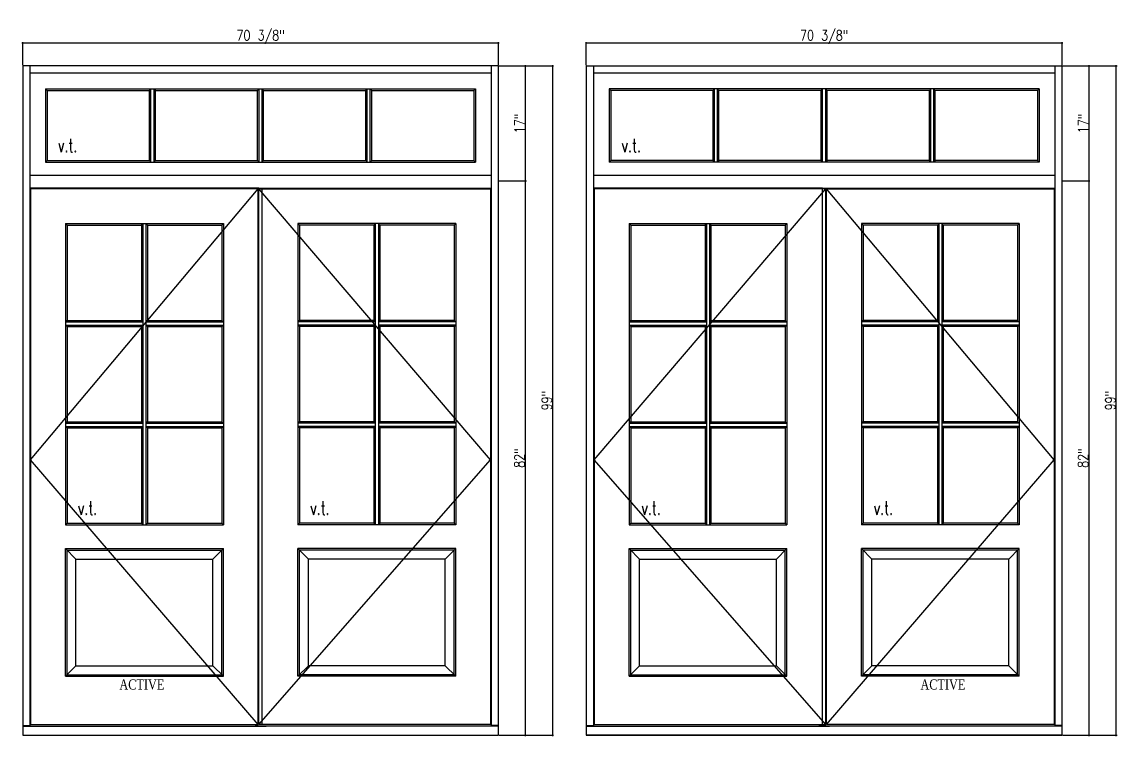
# Model space of a CAD drawing. Header units: inches. Extents: x 1985 to 11287, y 379 to 4336.
# Drawn here: x 8484 to 8646, y 3956.3 to 4061.9 of the extents above; entities that cross this region are included whole.
import ezdxf

# ---------------------------------------------------------------- set-up
doc = ezdxf.new("R2010")
doc.units = ezdxf.units.IN
doc.header["$MEASUREMENT"] = 0
doc.layers.get('0').update_dxf_attribs({"linetype": 'CONTINUOUS'})
doc.layers.get('Defpoints').update_dxf_attribs({"linetype": 'CONTINUOUS'})
for name, color, linetype in [('COTE1-1 99', 7, 'CONTINUOUS'), ('elevation 99', 7, 'CONTINUOUS'), ('opening side 99', 1, 'CONTINUOUS')]:
    doc.layers.add(name, color=color, linetype=linetype)
doc.styles.get("Standard").update_dxf_attribs({"font": 'txt.shx', "width": 0.8})
doc.styles.add('Times', font='times.ttf', dxfattribs={"width": 0.8})
doc.dimstyles.new('Elevation', dxfattribs={"dimscale": 2, "dimtxt": 0.75, "dimasz": 0.0625, "dimexe": 0.0625, "dimexo": 0.0625, "dimgap": 0.0625, "dimtad": 1, "dimdec": 5, "dimzin": 0, "dimdsep": 46, "dimlunit": 5, "dimtxsty": 'Standard', "dimblk1": 'OBLIQUE', "dimblk2": 'OBLIQUE', "dimsah": 1, "dimcen": 2, "dimdle": 0.0625, "dimclrd": 1, "dimclre": 1, "dimadec": 1, "dimazin": 0, "dimtfac": 0.375, "dimtdec": 5, "dimtmove": 0, "dimatfit": 3, "dimldrblk": 'OBLIQUE', "dimfxl": 1, "dimfrac": 2, "dimtolj": 1, "dimtzin": 0, "dimarcsym": 0})

# ---------------------------------------------------------------- blocks, each defined once
blk = doc.blocks.new('_OBLIQUE')
at = {"color": 0, "linetype": 'ByBlock'}
blk.add_line((-0.5, -0.5), (0.5, 0.5), dxfattribs=at)
blk = doc.blocks.new('*D383')
at = {"layer": 'COTE1-1 99', "color": 1, "lineweight": -2, "transparency": 16777216}
for p, q in [((8483.97, 4058.8), (8554.6, 4058.8)), ((8484.1, 4055.52), (8484.1, 4058.92)), ((8554.47, 4055.52), (8554.47, 4058.92))]:
    blk.add_line(p, q, dxfattribs=at)
at = {"layer": 'Defpoints', "color": 0, "transparency": 16777216}
for p in [(8554.47, 4058.8), (8484.1, 4055.39), (8554.47, 4055.39)]:
    blk.add_point(p, dxfattribs=at)
at = {"layer": 'COTE1-1 99', "color": 1, "lineweight": -2, "transparency": 16777216, "xscale": 0.125, "yscale": 0.125, "zscale": 0.125, "rotation": 180}
blk.add_blockref('_OBLIQUE', (8484.1, 4058.8), dxfattribs=at)
at = {"layer": 'COTE1-1 99', "color": 1, "lineweight": -2, "transparency": 16777216, "xscale": 0.125, "yscale": 0.125, "zscale": 0.125}
blk.add_blockref('_OBLIQUE', (8554.47, 4058.8), dxfattribs=at)
at = {"layer": 'COTE1-1 99', "color": 0, "transparency": 16777216, "insert": (8519.29, 4059.67), "char_height": 1.5, "attachment_point": 5}
blk.add_mtext('\\A1;70 3/8"', dxfattribs=at)
blk = doc.blocks.new('*D384')
at = {"layer": 'COTE1-1 99', "color": 1, "lineweight": -2, "transparency": 16777216}
for p, q in [((8558.48, 4038.27), (8558.48, 4055.52)), ((8554.6, 4055.39), (8558.6, 4055.39)), ((8554.6, 4038.39), (8558.6, 4038.39))]:
    blk.add_line(p, q, dxfattribs=at)
at = {"layer": 'Defpoints', "color": 0, "transparency": 16777216}
for p in [(8554.47, 4055.39), (8558.48, 4055.39), (8554.47, 4038.39)]:
    blk.add_point(p, dxfattribs=at)
at = {"layer": 'COTE1-1 99', "color": 1, "lineweight": -2, "transparency": 16777216, "xscale": 0.125, "yscale": 0.125, "zscale": 0.125}
for p, rotation in [((8558.48, 4055.39), 90), ((8558.48, 4038.39), 270)]:
    blk.add_blockref('_OBLIQUE', p, dxfattribs=dict(at, rotation=rotation))
at = {"layer": 'COTE1-1 99', "color": 0, "transparency": 16777216, "insert": (8557.6, 4046.89), "char_height": 1.5, "attachment_point": 5, "rotation": 90}
blk.add_mtext('\\A1;17"', dxfattribs=at)
blk = doc.blocks.new('*D385')
at = {"layer": 'COTE1-1 99', "color": 1, "lineweight": -2, "transparency": 16777216}
for p, q in [((8554.6, 4038.39), (8558.6, 4038.39)), ((8558.48, 3956.27), (8558.48, 4038.52)), ((8554.6, 3956.39), (8558.6, 3956.39))]:
    blk.add_line(p, q, dxfattribs=at)
at = {"layer": 'Defpoints', "color": 0, "transparency": 16777216}
for p in [(8554.47, 4038.39), (8558.48, 4038.39), (8554.47, 3956.39)]:
    blk.add_point(p, dxfattribs=at)
at = {"layer": 'COTE1-1 99', "color": 1, "lineweight": -2, "transparency": 16777216, "xscale": 0.125, "yscale": 0.125, "zscale": 0.125}
for p, rotation in [((8558.48, 4038.39), 90), ((8558.48, 3956.39), 270)]:
    blk.add_blockref('_OBLIQUE', p, dxfattribs=dict(at, rotation=rotation))
at = {"layer": 'COTE1-1 99', "color": 0, "transparency": 16777216, "insert": (8557.6, 3997.39), "char_height": 1.5, "attachment_point": 5, "rotation": 90}
blk.add_mtext('\\A1;82"', dxfattribs=at)
blk = doc.blocks.new('*D386')
at = {"layer": 'COTE1-1 99', "color": 1, "lineweight": -2, "transparency": 16777216}
for p, q in [((8562.5, 3956.27), (8562.5, 4055.52)), ((8554.6, 4055.39), (8562.62, 4055.39)), ((8554.6, 3956.39), (8562.62, 3956.39))]:
    blk.add_line(p, q, dxfattribs=at)
at = {"layer": 'Defpoints', "color": 0, "transparency": 16777216}
for p in [(8554.47, 4055.39), (8562.5, 4055.39), (8554.47, 3956.39)]:
    blk.add_point(p, dxfattribs=at)
at = {"layer": 'COTE1-1 99', "color": 1, "lineweight": -2, "transparency": 16777216, "xscale": 0.125, "yscale": 0.125, "zscale": 0.125}
for p, rotation in [((8562.5, 4055.39), 90), ((8562.5, 3956.39), 270)]:
    blk.add_blockref('_OBLIQUE', p, dxfattribs=dict(at, rotation=rotation))
at = {"layer": 'COTE1-1 99', "color": 0, "transparency": 16777216, "insert": (8561.62, 4005.89), "char_height": 1.5, "attachment_point": 5, "rotation": 90}
blk.add_mtext('\\A1;99"', dxfattribs=at)
blk = doc.blocks.new('*D407')
at = {"layer": 'COTE1-1 99', "color": 1, "lineweight": -2, "transparency": 16777216}
for p, q in [((8567.35, 4058.8), (8637.97, 4058.8)), ((8567.47, 4055.52), (8567.47, 4058.92)), ((8637.85, 4055.52), (8637.85, 4058.92))]:
    blk.add_line(p, q, dxfattribs=at)
at = {"layer": 'Defpoints', "color": 0, "transparency": 16777216}
for p in [(8637.85, 4058.8), (8567.47, 4055.39), (8637.85, 4055.39)]:
    blk.add_point(p, dxfattribs=at)
at = {"layer": 'COTE1-1 99', "color": 1, "lineweight": -2, "transparency": 16777216, "xscale": 0.125, "yscale": 0.125, "zscale": 0.125, "rotation": 180}
blk.add_blockref('_OBLIQUE', (8567.47, 4058.8), dxfattribs=at)
at = {"layer": 'COTE1-1 99', "color": 1, "lineweight": -2, "transparency": 16777216, "xscale": 0.125, "yscale": 0.125, "zscale": 0.125}
blk.add_blockref('_OBLIQUE', (8637.85, 4058.8), dxfattribs=at)
at = {"layer": 'COTE1-1 99', "color": 0, "transparency": 16777216, "insert": (8602.66, 4059.67), "char_height": 1.5, "attachment_point": 5}
blk.add_mtext('\\A1;70 3/8"', dxfattribs=at)
blk = doc.blocks.new('*D408')
at = {"layer": 'COTE1-1 99', "color": 1, "lineweight": -2, "transparency": 16777216}
for p, q in [((8641.85, 4038.27), (8641.85, 4055.52)), ((8637.97, 4055.39), (8641.97, 4055.39)), ((8637.97, 4038.39), (8641.97, 4038.39))]:
    blk.add_line(p, q, dxfattribs=at)
at = {"layer": 'Defpoints', "color": 0, "transparency": 16777216}
for p in [(8637.85, 4055.39), (8641.85, 4055.39), (8637.85, 4038.39)]:
    blk.add_point(p, dxfattribs=at)
at = {"layer": 'COTE1-1 99', "color": 1, "lineweight": -2, "transparency": 16777216, "xscale": 0.125, "yscale": 0.125, "zscale": 0.125}
for p, rotation in [((8641.85, 4055.39), 90), ((8641.85, 4038.39), 270)]:
    blk.add_blockref('_OBLIQUE', p, dxfattribs=dict(at, rotation=rotation))
at = {"layer": 'COTE1-1 99', "color": 0, "transparency": 16777216, "insert": (8640.97, 4046.89), "char_height": 1.5, "attachment_point": 5, "rotation": 90}
blk.add_mtext('\\A1;17"', dxfattribs=at)
blk = doc.blocks.new('*D409')
at = {"layer": 'COTE1-1 99', "color": 1, "lineweight": -2, "transparency": 16777216}
for p, q in [((8637.97, 4038.39), (8641.97, 4038.39)), ((8641.85, 3956.27), (8641.85, 4038.52)), ((8637.97, 3956.39), (8641.97, 3956.39))]:
    blk.add_line(p, q, dxfattribs=at)
at = {"layer": 'Defpoints', "color": 0, "transparency": 16777216}
for p in [(8637.85, 4038.39), (8641.85, 4038.39), (8637.85, 3956.39)]:
    blk.add_point(p, dxfattribs=at)
at = {"layer": 'COTE1-1 99', "color": 1, "lineweight": -2, "transparency": 16777216, "xscale": 0.125, "yscale": 0.125, "zscale": 0.125}
for p, rotation in [((8641.85, 4038.39), 90), ((8641.85, 3956.39), 270)]:
    blk.add_blockref('_OBLIQUE', p, dxfattribs=dict(at, rotation=rotation))
at = {"layer": 'COTE1-1 99', "color": 0, "transparency": 16777216, "insert": (8640.97, 3997.39), "char_height": 1.5, "attachment_point": 5, "rotation": 90}
blk.add_mtext('\\A1;82"', dxfattribs=at)
blk = doc.blocks.new('*D410')
at = {"layer": 'COTE1-1 99', "color": 1, "lineweight": -2, "transparency": 16777216}
for p, q in [((8645.87, 3956.27), (8645.87, 4055.52)), ((8637.97, 4055.39), (8645.99, 4055.39)), ((8637.97, 3956.39), (8645.99, 3956.39))]:
    blk.add_line(p, q, dxfattribs=at)
at = {"layer": 'Defpoints', "color": 0, "transparency": 16777216}
for p in [(8637.85, 4055.39), (8645.87, 4055.39), (8637.85, 3956.39)]:
    blk.add_point(p, dxfattribs=at)
at = {"layer": 'COTE1-1 99', "color": 1, "lineweight": -2, "transparency": 16777216, "xscale": 0.125, "yscale": 0.125, "zscale": 0.125}
for p, rotation in [((8645.87, 4055.39), 90), ((8645.87, 3956.39), 270)]:
    blk.add_blockref('_OBLIQUE', p, dxfattribs=dict(at, rotation=rotation))
at = {"layer": 'COTE1-1 99', "color": 0, "transparency": 16777216, "insert": (8644.99, 4005.89), "char_height": 1.5, "attachment_point": 5, "rotation": 90}
blk.add_mtext('\\A1;99"', dxfattribs=at)

msp = doc.modelspace()

# ---------------------------------------------------------------- linework, layer by layer
at = {"layer": 'elevation 99'}
for p, q in [((8484.098447, 4055.391934), (8484.098447, 3956.391934)), ((8554.473447, 4055.391934), (8484.098447, 4055.391934)), ((8485.160947, 4055.391934), (8485.160947, 3957.851463)), ((8553.410947, 4054.329434), (8485.160947, 4054.329434)), ((8553.410947, 4055.391934), (8553.410947, 3957.851463)), ((8554.473447, 3956.391934), (8554.473447, 4055.391934)), ((8567.470789, 4055.391934), (8567.470789, 3956.391934)), ((8567.470789, 4055.391934), (8637.845789, 4055.391934)), ((8568.533289, 4055.391934), (8568.533289, 3957.851463)), ((8636.783289, 4054.329434), (8568.533289, 4054.329434)), ((8636.783289, 4055.391934), (8636.783289, 3957.851463)), ((8637.845789, 3956.391934), (8637.845789, 4055.391934)), ((8487.723406, 4051.766912), (8487.482334, 4052.007983)), ((8487.482334, 4052.007983), (8498.33956, 4052.007983)), ((8487.482334, 4052.007983), (8487.482334, 4041.150858)), ((8487.723406, 4051.766912), (8498.098489, 4051.766912)), ((8487.723406, 4051.766912), (8487.723406, 4041.391929)), ((8498.098489, 4051.766912), (8502.848497, 4051.766912)), ((8498.33956, 4052.007983), (8539.732334, 4052.007983)), ((8502.848497, 4051.766912), (8503.052697, 4052.007983)), ((8502.848497, 4041.391929), (8502.848497, 4051.766912)), ((8503.052697, 4041.150858), (8503.052697, 4052.007983)), ((8503.519297, 4052.007983), (8503.723497, 4051.766912)), ((8503.519297, 4041.150858), (8503.519297, 4052.007983)), ((8503.723497, 4051.766912), (8518.848447, 4051.766912)), ((8503.723497, 4041.391929), (8503.723497, 4051.766912)), ((8518.848447, 4051.766912), (8519.052647, 4052.007983)), ((8518.848447, 4041.391929), (8518.848447, 4051.766912)), ((8519.052647, 4041.150858), (8519.052647, 4052.007983)), ((8519.519247, 4041.150858), (8519.519247, 4052.007983)), ((8519.723447, 4051.766912), (8519.519247, 4052.007983)), ((8519.723447, 4041.391929), (8519.723447, 4051.766912)), ((8519.723447, 4051.766912), (8534.848497, 4051.766912)), ((8534.848497, 4051.766912), (8535.052697, 4052.007983)), ((8534.848497, 4041.391929), (8534.848497, 4051.766912)), ((8535.052697, 4041.150858), (8535.052697, 4052.007983)), ((8535.723497, 4051.766912), (8535.519297, 4052.007983)), ((8535.519297, 4041.150858), (8535.519297, 4052.007983)), ((8535.723497, 4051.766912), (8539.973406, 4051.766912)), ((8535.723497, 4041.391929), (8535.723497, 4051.766912)), ((8539.732334, 4052.007983), (8551.08956, 4052.007983)), ((8539.973406, 4051.766912), (8550.848489, 4051.766912)), ((8550.848489, 4051.766912), (8551.08956, 4052.007983)), ((8550.848489, 4051.766912), (8550.848489, 4041.391929)), ((8551.08956, 4052.007983), (8551.08956, 4041.150858)), ((8582.211902, 4052.007983), (8570.854676, 4052.007983)), ((8570.854676, 4052.007983), (8570.854676, 4041.150858)), ((8571.095748, 4051.766912), (8570.854676, 4052.007983)), ((8581.970831, 4051.766912), (8571.095748, 4051.766912)), ((8571.095748, 4051.766912), (8571.095748, 4041.391929)), ((8586.220739, 4051.766912), (8581.970831, 4051.766912)), ((8623.604676, 4052.007983), (8582.211902, 4052.007983)), ((8586.220739, 4051.766912), (8586.424939, 4052.007983)), ((8586.220739, 4041.391929), (8586.220739, 4051.766912)), ((8586.424939, 4041.150858), (8586.424939, 4052.007983)), ((8586.891539, 4041.150858), (8586.891539, 4052.007983)), ((8587.095739, 4051.766912), (8586.891539, 4052.007983)), ((8602.220789, 4051.766912), (8587.095739, 4051.766912)), ((8587.095739, 4041.391929), (8587.095739, 4051.766912)), ((8602.220789, 4051.766912), (8602.424989, 4052.007983)), ((8602.220789, 4041.391929), (8602.220789, 4051.766912)), ((8602.424989, 4041.150858), (8602.424989, 4052.007983)), ((8603.095789, 4051.766912), (8602.891589, 4052.007983)), ((8602.891589, 4041.150858), (8602.891589, 4052.007983)), ((8603.095789, 4041.391929), (8603.095789, 4051.766912)), ((8618.220839, 4051.766912), (8603.095789, 4051.766912)), ((8618.425039, 4052.007983), (8618.220839, 4051.766912)), ((8618.220839, 4041.391929), (8618.220839, 4051.766912)), ((8618.425039, 4041.150858), (8618.425039, 4052.007983)), ((8618.891639, 4041.150858), (8618.891639, 4052.007983)), ((8619.095839, 4051.766912), (8618.891639, 4052.007983)), ((8623.845748, 4051.766912), (8619.095839, 4051.766912)), ((8619.095839, 4041.391929), (8619.095839, 4051.766912)), ((8634.461902, 4052.007983), (8623.604676, 4052.007983)), ((8634.220831, 4051.766912), (8623.845748, 4051.766912)), ((8634.220831, 4051.766912), (8634.461902, 4052.007983)), ((8634.220831, 4051.766912), (8634.220831, 4041.391929)), ((8634.461902, 4052.007983), (8634.461902, 4041.150858)), ((8487.723406, 4041.391929), (8487.482334, 4041.150858)), ((8487.482334, 4041.150858), (8498.33956, 4041.150858)), ((8487.723406, 4041.391929), (8498.098489, 4041.391929)), ((8498.098489, 4041.391929), (8502.848497, 4041.391929)), ((8498.33956, 4041.150858), (8539.732334, 4041.150858)), ((8502.848497, 4041.391929), (8503.052697, 4041.150858)), ((8503.519297, 4041.150858), (8503.723497, 4041.391929)), ((8503.723497, 4041.391929), (8518.848447, 4041.391929)), ((8518.848447, 4041.391929), (8519.052647, 4041.150858)), ((8519.519247, 4041.150858), (8519.723447, 4041.391929)), ((8519.723447, 4041.391929), (8534.848497, 4041.391929)), ((8534.848497, 4041.391929), (8535.052697, 4041.150858)), ((8535.519297, 4041.150858), (8535.723497, 4041.391929)), ((8535.723497, 4041.391929), (8539.973406, 4041.391929)), ((8539.732334, 4041.150858), (8551.08956, 4041.150858)), ((8539.973406, 4041.391929), (8550.848489, 4041.391929)), ((8550.848489, 4041.391929), (8551.08956, 4041.150858)), ((8571.095748, 4041.391929), (8570.854676, 4041.150858)), ((8582.211902, 4041.150858), (8570.854676, 4041.150858)), ((8581.970831, 4041.391929), (8571.095748, 4041.391929)), ((8586.220739, 4041.391929), (8581.970831, 4041.391929)), ((8623.604676, 4041.150858), (8582.211902, 4041.150858)), ((8586.424939, 4041.150858), (8586.220739, 4041.391929)), ((8587.095739, 4041.391929), (8586.891539, 4041.150858)), ((8602.220789, 4041.391929), (8587.095739, 4041.391929)), ((8602.424989, 4041.150858), (8602.220789, 4041.391929)), ((8603.095789, 4041.391929), (8602.891589, 4041.150858)), ((8618.220839, 4041.391929), (8603.095789, 4041.391929)), ((8618.425039, 4041.150858), (8618.220839, 4041.391929)), ((8619.095839, 4041.391929), (8618.891639, 4041.150858)), ((8623.845748, 4041.391929), (8619.095839, 4041.391929)), ((8634.461902, 4041.150858), (8623.604676, 4041.150858)), ((8634.220831, 4041.391929), (8623.845748, 4041.391929)), ((8634.220831, 4041.391929), (8634.461902, 4041.150858)), ((8485.160947, 4039.226471), (8553.410947, 4039.226471)), ((8568.533289, 4039.226471), (8636.783289, 4039.226471)), ((8519.035947, 4037.329434), (8485.160947, 4037.329434)), ((8518.942197, 4037.235684), (8485.254697, 4037.235684)), ((8485.254697, 4037.235684), (8485.254697, 3957.982405)), ((8518.942197, 3957.982405), (8518.942197, 4037.235684)), ((8519.035947, 4037.329434), (8553.410947, 4037.329434)), ((8519.035947, 3957.982405), (8519.035947, 4037.235684)), ((8519.035947, 4037.235684), (8553.317197, 4037.235684)), ((8519.535947, 3957.982405), (8519.535947, 4037.235684)), ((8553.317197, 4037.235684), (8553.317197, 3957.982405)), ((8602.408289, 4037.329434), (8568.533289, 4037.329434)), ((8568.627039, 4037.235684), (8568.627039, 3957.982405)), ((8602.908289, 4037.235684), (8568.627039, 4037.235684)), ((8602.408289, 4037.329434), (8636.783289, 4037.329434)), ((8602.408289, 3957.982405), (8602.408289, 4037.235684)), ((8602.908289, 3957.982405), (8602.908289, 4037.235684)), ((8603.002039, 4037.235684), (8636.689539, 4037.235684)), ((8603.002039, 3957.982405), (8603.002039, 4037.235684)), ((8636.689539, 4037.235684), (8636.689539, 3957.982405)), ((8490.419861, 4032.097257), (8490.419861, 3987.530262)), ((8490.419861, 4032.097257), (8513.777034, 4032.097257)), ((8490.660932, 4031.829385), (8490.419861, 4032.097257)), ((8490.660932, 4031.829385), (8490.660932, 4017.725885)), ((8490.660932, 4031.829385), (8501.660947, 4031.829385)), ((8501.660947, 4031.829385), (8501.865147, 4032.097257)), ((8501.660947, 4031.829385), (8501.660947, 4017.725885)), ((8501.865147, 4032.097257), (8501.865147, 3987.530262)), ((8502.331747, 4032.097257), (8502.331747, 3987.530262)), ((8502.331747, 4032.097257), (8502.535947, 4031.829385)), ((8502.535947, 4031.829385), (8502.535947, 4017.725885)), ((8502.535947, 4031.829385), (8513.535962, 4031.829385)), ((8513.535962, 4031.829385), (8513.777034, 4032.097257)), ((8513.535962, 4031.829385), (8513.535962, 4017.725885)), ((8513.777034, 4032.097257), (8513.777034, 3987.530262)), ((8525.035932, 4031.829385), (8524.794861, 4032.097257)), ((8548.152034, 4032.097257), (8524.794861, 4032.097257)), ((8524.794861, 4032.097257), (8524.794861, 3987.530262)), ((8536.035947, 4031.829385), (8525.035932, 4031.829385)), ((8525.035932, 4031.829385), (8525.035932, 4017.725885)), ((8536.240147, 4032.097257), (8536.035947, 4031.829385)), ((8536.035947, 4031.829385), (8536.035947, 4017.725885)), ((8536.240147, 4032.097257), (8536.240147, 3987.530262)), ((8536.910947, 4031.829385), (8536.706747, 4032.097257)), ((8536.706747, 4032.097257), (8536.706747, 3987.530262)), ((8536.910947, 4031.829385), (8536.910947, 4017.725885)), ((8547.910962, 4031.829385), (8536.910947, 4031.829385)), ((8547.910962, 4031.829385), (8548.152034, 4032.097257)), ((8547.910962, 4031.829385), (8547.910962, 4017.725885)), ((8548.152034, 4032.097257), (8548.152034, 3987.530262)), ((8574.033274, 4031.829385), (8573.792203, 4032.097257)), ((8573.792203, 4032.097257), (8597.149376, 4032.097257)), ((8573.792203, 4032.097257), (8573.792203, 3987.530262)), ((8574.033274, 4031.829385), (8585.033289, 4031.829385)), ((8574.033274, 4031.829385), (8574.033274, 4017.725885)), ((8585.033289, 4031.829385), (8585.237489, 4032.097257)), ((8585.033289, 4031.829385), (8585.033289, 4017.725885)), ((8585.237489, 4032.097257), (8585.237489, 3987.530262)), ((8585.704089, 4032.097257), (8585.908289, 4031.829385)), ((8585.704089, 4032.097257), (8585.704089, 3987.530262)), ((8585.908289, 4031.829385), (8596.908304, 4031.829385)), ((8585.908289, 4031.829385), (8585.908289, 4017.725885)), ((8596.908304, 4031.829385), (8597.149376, 4032.097257)), ((8596.908304, 4031.829385), (8596.908304, 4017.725885)), ((8597.149376, 4032.097257), (8597.149376, 3987.530262)), ((8608.167203, 4032.097257), (8608.167203, 3987.530262)), ((8631.524376, 4032.097257), (8608.167203, 4032.097257)), ((8608.408274, 4031.829385), (8608.167203, 4032.097257)), ((8608.408274, 4031.829385), (8608.408274, 4017.725885)), ((8619.408289, 4031.829385), (8608.408274, 4031.829385)), ((8619.612489, 4032.097257), (8619.408289, 4031.829385)), ((8619.408289, 4031.829385), (8619.408289, 4017.725885)), ((8619.612489, 4032.097257), (8619.612489, 3987.530262)), ((8620.079089, 4032.097257), (8620.079089, 3987.530262)), ((8620.283289, 4031.829385), (8620.079089, 4032.097257)), ((8631.283304, 4031.829385), (8620.283289, 4031.829385)), ((8620.283289, 4031.829385), (8620.283289, 4017.725885)), ((8631.283304, 4031.829385), (8631.524376, 4032.097257)), ((8631.283304, 4031.829385), (8631.283304, 4017.725885)), ((8631.524376, 4032.097257), (8631.524376, 3987.530262)), ((8490.660932, 4017.725885), (8490.419861, 4017.521685)), ((8490.419861, 4017.521685), (8501.865147, 4017.521685)), ((8490.419861, 4017.055085), (8501.865147, 4017.055085)), ((8490.660932, 4016.850885), (8490.419861, 4017.055085)), ((8490.660932, 4017.725885), (8501.660947, 4017.725885)), ((8490.660932, 4016.850885), (8501.660947, 4016.850885)), ((8490.660932, 4016.850885), (8490.660932, 4002.747385)), ((8501.660947, 4017.725885), (8501.865147, 4017.521685)), ((8501.660947, 4016.850885), (8501.865147, 4017.055085)), ((8501.660947, 4016.850885), (8501.660947, 4002.747385)), ((8502.535947, 4017.725885), (8502.331747, 4017.521685)), ((8502.331747, 4017.521685), (8513.777034, 4017.521685)), ((8502.535947, 4016.850885), (8502.331747, 4017.055085)), ((8502.331747, 4017.055085), (8513.777034, 4017.055085)), ((8502.535947, 4017.725885), (8513.535962, 4017.725885)), ((8502.535947, 4016.850885), (8513.535962, 4016.850885)), ((8502.535947, 4016.850885), (8502.535947, 4002.747385)), ((8513.535962, 4017.725885), (8513.777034, 4017.521685)), ((8513.535962, 4016.850885), (8513.777034, 4017.055085)), ((8513.535962, 4016.850885), (8513.535962, 4002.747385)), ((8525.035932, 4017.725885), (8524.794861, 4017.521685)), ((8536.240147, 4017.521685), (8524.794861, 4017.521685)), ((8536.240147, 4017.055085), (8524.794861, 4017.055085)), ((8525.035932, 4016.850885), (8524.794861, 4017.055085)), ((8536.035947, 4017.725885), (8525.035932, 4017.725885)), ((8536.035947, 4016.850885), (8525.035932, 4016.850885)), ((8525.035932, 4016.850885), (8525.035932, 4002.747385)), ((8536.035947, 4017.725885), (8536.240147, 4017.521685)), ((8536.035947, 4016.850885), (8536.240147, 4017.055085)), ((8536.035947, 4016.850885), (8536.035947, 4002.747385)), ((8536.910947, 4017.725885), (8536.706747, 4017.521685)), ((8548.152034, 4017.521685), (8536.706747, 4017.521685)), ((8536.910947, 4016.850885), (8536.706747, 4017.055085)), ((8548.152034, 4017.055085), (8536.706747, 4017.055085)), ((8547.910962, 4017.725885), (8536.910947, 4017.725885)), ((8536.910947, 4016.850885), (8536.910947, 4002.747385)), ((8547.910962, 4016.850885), (8536.910947, 4016.850885)), ((8547.910962, 4017.725885), (8548.152034, 4017.521685)), ((8547.910962, 4016.850885), (8548.152034, 4017.055085)), ((8547.910962, 4016.850885), (8547.910962, 4002.747385)), ((8574.033274, 4017.725885), (8573.792203, 4017.521685)), ((8573.792203, 4017.521685), (8585.237489, 4017.521685)), ((8574.033274, 4016.850885), (8573.792203, 4017.055085)), ((8573.792203, 4017.055085), (8585.237489, 4017.055085)), ((8574.033274, 4017.725885), (8585.033289, 4017.725885)), ((8574.033274, 4016.850885), (8574.033274, 4002.747385)), ((8574.033274, 4016.850885), (8585.033289, 4016.850885)), ((8585.033289, 4017.725885), (8585.237489, 4017.521685)), ((8585.033289, 4016.850885), (8585.237489, 4017.055085)), ((8585.033289, 4016.850885), (8585.033289, 4002.747385)), ((8585.908289, 4017.725885), (8585.704089, 4017.521685)), ((8585.704089, 4017.521685), (8597.149376, 4017.521685)), ((8585.704089, 4017.055085), (8597.149376, 4017.055085)), ((8585.908289, 4016.850885), (8585.704089, 4017.055085)), ((8585.908289, 4017.725885), (8596.908304, 4017.725885)), ((8585.908289, 4016.850885), (8585.908289, 4002.747385)), ((8585.908289, 4016.850885), (8596.908304, 4016.850885)), ((8596.908304, 4017.725885), (8597.149376, 4017.521685)), ((8596.908304, 4016.850885), (8597.149376, 4017.055085)), ((8596.908304, 4016.850885), (8596.908304, 4002.747385)), ((8608.408274, 4017.725885), (8608.167203, 4017.521685)), ((8619.612489, 4017.521685), (8608.167203, 4017.521685)), ((8608.408274, 4016.850885), (8608.167203, 4017.055085)), ((8619.612489, 4017.055085), (8608.167203, 4017.055085)), ((8619.408289, 4017.725885), (8608.408274, 4017.725885)), ((8608.408274, 4016.850885), (8608.408274, 4002.747385)), ((8619.408289, 4016.850885), (8608.408274, 4016.850885)), ((8619.408289, 4017.725885), (8619.612489, 4017.521685)), ((8619.408289, 4016.850885), (8619.612489, 4017.055085)), ((8619.408289, 4016.850885), (8619.408289, 4002.747385)), ((8620.283289, 4017.725885), (8620.079089, 4017.521685)), ((8631.524376, 4017.521685), (8620.079089, 4017.521685)), ((8631.524376, 4017.055085), (8620.079089, 4017.055085)), ((8620.283289, 4016.850885), (8620.079089, 4017.055085)), ((8631.283304, 4017.725885), (8620.283289, 4017.725885)), ((8631.283304, 4016.850885), (8620.283289, 4016.850885)), ((8620.283289, 4016.850885), (8620.283289, 4002.747385)), ((8631.283304, 4017.725885), (8631.524376, 4017.521685)), ((8631.283304, 4016.850885), (8631.524376, 4017.055085)), ((8631.283304, 4016.850885), (8631.283304, 4002.747385)), ((8490.660932, 4002.747385), (8490.419861, 4002.543185)), ((8490.419861, 4002.543185), (8501.865147, 4002.543185)), ((8490.419861, 4002.081034), (8501.865147, 4002.081034)), ((8490.660932, 4002.747385), (8501.660947, 4002.747385)), ((8502.331747, 4002.543185), (8513.777034, 4002.543185)), ((8502.331747, 4002.081034), (8513.777034, 4002.081034)), ((8502.535947, 4002.747385), (8513.535962, 4002.747385)), ((8513.535962, 4002.747385), (8513.777034, 4002.543185)), ((8513.535962, 4001.876834), (8513.777034, 4002.081034)), ((8525.035932, 4002.747385), (8524.794861, 4002.543185)), ((8536.240147, 4002.543185), (8524.794861, 4002.543185)), ((8536.240147, 4002.081034), (8524.794861, 4002.081034)), ((8525.035932, 4001.876834), (8524.794861, 4002.081034)), ((8536.035947, 4002.747385), (8525.035932, 4002.747385)), ((8548.152034, 4002.543185), (8536.706747, 4002.543185)), ((8548.152034, 4002.081034), (8536.706747, 4002.081034)), ((8547.910962, 4002.747385), (8536.910947, 4002.747385)), ((8547.910962, 4002.747385), (8548.152034, 4002.543185)), ((8574.033274, 4002.747385), (8573.792203, 4002.543185)), ((8573.792203, 4002.543185), (8585.237489, 4002.543185)), ((8573.792203, 4002.081034), (8585.237489, 4002.081034)), ((8574.033274, 4002.747385), (8585.033289, 4002.747385)), ((8585.704089, 4002.543185), (8597.149376, 4002.543185)), ((8585.704089, 4002.081034), (8597.149376, 4002.081034)), ((8585.908289, 4002.747385), (8596.908304, 4002.747385)), ((8596.908304, 4002.747385), (8597.149376, 4002.543185)), ((8596.908304, 4001.876834), (8597.149376, 4002.081034)), ((8608.408274, 4002.747385), (8608.167203, 4002.543185)), ((8619.612489, 4002.543185), (8608.167203, 4002.543185)), ((8608.408274, 4001.876834), (8608.167203, 4002.081034)), ((8619.612489, 4002.081034), (8608.167203, 4002.081034)), ((8619.408289, 4002.747385), (8608.408274, 4002.747385)), ((8631.524376, 4002.543185), (8620.079089, 4002.543185)), ((8631.524376, 4002.081034), (8620.079089, 4002.081034)), ((8631.283304, 4002.747385), (8620.283289, 4002.747385)), ((8631.283304, 4002.747385), (8631.524376, 4002.543185)), ((8490.660932, 4001.876834), (8501.660947, 4001.876834)), ((8490.660932, 4001.876834), (8490.660932, 3987.771334)), ((8501.660947, 4001.876834), (8501.660947, 3987.771334)), ((8502.535947, 4001.876834), (8502.535947, 3987.771334)), ((8502.535947, 4001.876834), (8513.535962, 4001.876834)), ((8513.535962, 4001.876834), (8513.535962, 3987.771334)), ((8536.035947, 4001.876834), (8525.035932, 4001.876834)), ((8525.035932, 4001.876834), (8525.035932, 3987.771334)), ((8536.035947, 4001.876834), (8536.035947, 3987.771334)), ((8536.910947, 4001.876834), (8536.910947, 3987.771334)), ((8547.910962, 4001.876834), (8536.910947, 4001.876834)), ((8547.910962, 4001.876834), (8547.910962, 3987.771334)), ((8574.033274, 4001.876834), (8574.033274, 3987.771334)), ((8574.033274, 4001.876834), (8585.033289, 4001.876834)), ((8585.033289, 4001.876834), (8585.033289, 3987.771334)), ((8585.908289, 4001.876834), (8596.908304, 4001.876834)), ((8585.908289, 4001.876834), (8585.908289, 3987.771334)), ((8596.908304, 4001.876834), (8596.908304, 3987.771334)), ((8608.408274, 4001.876834), (8608.408274, 3987.771334)), ((8619.408289, 4001.876834), (8608.408274, 4001.876834)), ((8619.408289, 4001.876834), (8619.408289, 3987.771334)), ((8631.283304, 4001.876834), (8620.283289, 4001.876834)), ((8620.283289, 4001.876834), (8620.283289, 3987.771334)), ((8631.283304, 4001.876834), (8631.283304, 3987.771334)), ((8490.419861, 3987.530262), (8490.660932, 3987.771334)), ((8490.419861, 3987.530262), (8513.777034, 3987.530262)), ((8490.660932, 3987.771334), (8501.660947, 3987.771334)), ((8501.660947, 3987.771334), (8501.865147, 3987.530262)), ((8502.535947, 3987.771334), (8502.331747, 3987.530262)), ((8502.535947, 3987.771334), (8513.535962, 3987.771334)), ((8513.777034, 3987.530262), (8513.535962, 3987.771334)), ((8524.794861, 3987.530262), (8525.035932, 3987.771334)), ((8548.152034, 3987.530262), (8524.794861, 3987.530262)), ((8536.035947, 3987.771334), (8525.035932, 3987.771334)), ((8536.035947, 3987.771334), (8536.240147, 3987.530262)), ((8536.910947, 3987.771334), (8536.706747, 3987.530262)), ((8547.910962, 3987.771334), (8536.910947, 3987.771334)), ((8548.152034, 3987.530262), (8547.910962, 3987.771334)), ((8573.792203, 3987.530262), (8574.033274, 3987.771334)), ((8573.792203, 3987.530262), (8597.149376, 3987.530262)), ((8574.033274, 3987.771334), (8585.033289, 3987.771334)), ((8585.033289, 3987.771334), (8585.237489, 3987.530262)), ((8585.908289, 3987.771334), (8585.704089, 3987.530262)), ((8585.908289, 3987.771334), (8596.908304, 3987.771334)), ((8597.149376, 3987.530262), (8596.908304, 3987.771334)), ((8608.167203, 3987.530262), (8608.408274, 3987.771334)), ((8631.524376, 3987.530262), (8608.167203, 3987.530262)), ((8619.408289, 3987.771334), (8608.408274, 3987.771334)), ((8619.408289, 3987.771334), (8619.612489, 3987.530262)), ((8620.283289, 3987.771334), (8620.079089, 3987.530262)), ((8631.283304, 3987.771334), (8620.283289, 3987.771334)), ((8631.524376, 3987.530262), (8631.283304, 3987.771334)), ((8491.973373, 3982.458784), (8490.419802, 3984.012405)), ((8490.419802, 3965.110348), (8490.419802, 3984.012405)), ((8490.419802, 3984.012405), (8513.777078, 3984.012405)), ((8490.660873, 3965.351419), (8490.660873, 3983.771284)), ((8490.660873, 3983.771284), (8513.536006, 3983.771284)), ((8513.777078, 3984.012405), (8512.223506, 3982.458784)), ((8513.536006, 3965.351419), (8513.536006, 3983.771284)), ((8513.777078, 3965.110348), (8513.777078, 3984.012405)), ((8548.152093, 3984.012405), (8524.794817, 3984.012405)), ((8524.794817, 3965.110348), (8524.794817, 3984.012405)), ((8524.794817, 3984.012405), (8526.348388, 3982.458784)), ((8547.911021, 3983.771284), (8525.035888, 3983.771284)), ((8525.035888, 3965.351419), (8525.035888, 3983.771284)), ((8546.598521, 3982.458784), (8548.152093, 3984.012405)), ((8547.911021, 3965.351419), (8547.911021, 3983.771284)), ((8548.152093, 3965.110348), (8548.152093, 3984.012405)), ((8573.792144, 3984.012405), (8597.14942, 3984.012405)), ((8573.792144, 3965.110348), (8573.792144, 3984.012405)), ((8575.345715, 3982.458784), (8573.792144, 3984.012405)), ((8574.033215, 3983.771284), (8596.908348, 3983.771284)), ((8574.033215, 3965.351419), (8574.033215, 3983.771284)), ((8597.14942, 3984.012405), (8595.595848, 3982.458784)), ((8596.908348, 3965.351419), (8596.908348, 3983.771284)), ((8597.14942, 3965.110348), (8597.14942, 3984.012405)), ((8608.167159, 3984.012405), (8609.72073, 3982.458784)), ((8608.167159, 3965.110348), (8608.167159, 3984.012405)), ((8631.524435, 3984.012405), (8608.167159, 3984.012405)), ((8608.40823, 3965.351419), (8608.40823, 3983.771284)), ((8631.283363, 3983.771284), (8608.40823, 3983.771284)), ((8629.970863, 3982.458784), (8631.524435, 3984.012405)), ((8631.283363, 3965.351419), (8631.283363, 3983.771284)), ((8631.524435, 3965.110348), (8631.524435, 3984.012405)), ((8491.973373, 3966.663919), (8491.973373, 3982.458784)), ((8491.973373, 3982.458784), (8512.223506, 3982.458784)), ((8512.223506, 3966.663919), (8512.223506, 3982.458784)), ((8546.598521, 3982.458784), (8526.348388, 3982.458784)), ((8526.348388, 3966.663919), (8526.348388, 3982.458784)), ((8546.598521, 3966.663919), (8546.598521, 3982.458784)), ((8575.345715, 3982.458784), (8595.595848, 3982.458784)), ((8575.345715, 3966.663919), (8575.345715, 3982.458784)), ((8595.595848, 3966.663919), (8595.595848, 3982.458784)), ((8609.72073, 3966.663919), (8609.72073, 3982.458784)), ((8629.970863, 3982.458784), (8609.72073, 3982.458784)), ((8629.970863, 3966.663919), (8629.970863, 3982.458784)), ((8490.419802, 3965.110348), (8491.973373, 3966.663919)), ((8491.973373, 3966.663919), (8512.223506, 3966.663919)), ((8513.777078, 3965.110348), (8512.223506, 3966.663919)), ((8524.794817, 3965.110348), (8526.348388, 3966.663919)), ((8546.598521, 3966.663919), (8526.348388, 3966.663919)), ((8548.152093, 3965.110348), (8546.598521, 3966.663919)), ((8573.792144, 3965.110348), (8575.345715, 3966.663919)), ((8575.345715, 3966.663919), (8595.595848, 3966.663919)), ((8597.14942, 3965.110348), (8595.595848, 3966.663919)), ((8608.167159, 3965.110348), (8609.72073, 3966.663919)), ((8629.970863, 3966.663919), (8609.72073, 3966.663919)), ((8631.524435, 3965.110348), (8629.970863, 3966.663919)), ((8490.419802, 3965.110348), (8513.777078, 3965.110348)), ((8490.660873, 3965.351419), (8513.536006, 3965.351419)), ((8548.152093, 3965.110348), (8524.794817, 3965.110348)), ((8547.911021, 3965.351419), (8525.035888, 3965.351419)), ((8573.792144, 3965.110348), (8597.14942, 3965.110348)), ((8574.033215, 3965.351419), (8596.908348, 3965.351419)), ((8631.524435, 3965.110348), (8608.167159, 3965.110348)), ((8631.283363, 3965.351419), (8608.40823, 3965.351419)), ((8484.098447, 3957.851463), (8485.160947, 3957.851463)), ((8484.098447, 3957.735634), (8520.098447, 3957.735634)), ((8485.254697, 3957.982405), (8518.942197, 3957.982405)), ((8554.473447, 3957.735634), (8518.473447, 3957.735634)), ((8553.317197, 3957.982405), (8519.035947, 3957.982405)), ((8554.473447, 3957.851463), (8553.410947, 3957.851463)), ((8567.470789, 3957.851463), (8568.533289, 3957.851463)), ((8567.470789, 3957.735634), (8603.470789, 3957.735634)), ((8568.627039, 3957.982405), (8602.908289, 3957.982405)), ((8637.845789, 3957.735634), (8601.845789, 3957.735634)), ((8636.689539, 3957.982405), (8603.002039, 3957.982405)), ((8637.845789, 3957.851463), (8636.783289, 3957.851463)), ((8484.098447, 3956.391934), (8554.473447, 3956.391934)), ((8484.098447, 3956.391934), (8511.973447, 3956.391934)), ((8484.098447, 3956.391934), (8518.473447, 3956.391934)), ((8484.098447, 3956.391934), (8514.098447, 3956.391934)), ((8484.098447, 3956.391934), (8554.473447, 3956.391934)), ((8484.098447, 3956.391934), (8514.098447, 3956.391934)), ((8484.098447, 3956.391934), (8554.473447, 3956.391934)), ((8567.470789, 3956.391934), (8601.845789, 3956.391934)), ((8567.470789, 3956.391934), (8595.345789, 3956.391934)), ((8567.470789, 3956.391934), (8637.845789, 3956.391934)), ((8637.845789, 3956.391934), (8567.470789, 3956.391934)), ((8637.845789, 3956.391934), (8567.470789, 3956.391934)), ((8637.845789, 3956.391934), (8607.845789, 3956.391934)), ((8637.845789, 3956.391934), (8607.845789, 3956.391934))]:
    msp.add_line(p, q, dxfattribs=at)
at = {"layer": 'elevation 99', "color": 7}
for p, q in [((8490.660932, 4001.876834), (8490.419861, 4002.081034)), ((8501.660947, 4002.747385), (8501.865147, 4002.543185)), ((8501.660947, 4001.876834), (8501.865147, 4002.081034)), ((8502.535947, 4002.747385), (8502.331747, 4002.543185)), ((8502.535947, 4001.876834), (8502.331747, 4002.081034)), ((8536.035947, 4002.747385), (8536.240147, 4002.543185)), ((8536.035947, 4001.876834), (8536.240147, 4002.081034)), ((8536.910947, 4002.747385), (8536.706747, 4002.543185)), ((8536.910947, 4001.876834), (8536.706747, 4002.081034)), ((8547.910962, 4001.876834), (8548.152034, 4002.081034)), ((8574.033274, 4001.876834), (8573.792203, 4002.081034)), ((8585.033289, 4002.747385), (8585.237489, 4002.543185)), ((8585.033289, 4001.876834), (8585.237489, 4002.081034)), ((8585.908289, 4002.747385), (8585.704089, 4002.543185)), ((8585.908289, 4001.876834), (8585.704089, 4002.081034)), ((8619.408289, 4002.747385), (8619.612489, 4002.543185)), ((8619.408289, 4001.876834), (8619.612489, 4002.081034)), ((8620.283289, 4002.747385), (8620.079089, 4002.543185)), ((8620.283289, 4001.876834), (8620.079089, 4002.081034)), ((8631.283304, 4001.876834), (8631.524376, 4002.081034))]:
    msp.add_line(p, q, dxfattribs=at)
at = {"layer": 'opening side 99', "color": 1}
for p, q in [((8485.254647, 3997.109069), (8518.942247, 4037.235734)), ((8553.317247, 3997.109069), (8519.035947, 4037.235684)), ((8568.626989, 3997.109069), (8602.908289, 4037.235734)), ((8636.689589, 3997.109069), (8603.002039, 4037.235684)), ((8518.942247, 3957.982405), (8485.254647, 3997.109069)), ((8519.035947, 3957.982405), (8553.317247, 3997.109069)), ((8602.908289, 3957.982405), (8568.626989, 3997.109069)), ((8603.002039, 3957.982405), (8636.689589, 3997.109069))]:
    msp.add_line(p, q, dxfattribs=at)

# ---------------------------------------------------------------- texts
at = {"layer": 'elevation 99', "width": 0.7}
for p in [(8489.303341, 4042.637193), (8572.675682, 4042.637193), (8492.240867, 3989.016597), (8526.615867, 3989.016597), (8575.613209, 3989.016597), (8609.988209, 3989.016597)]:
    msp.add_text('v.t.', height=2, dxfattribs=at).set_placement(p)
at = {"layer": 'opening side 99', "color": 1, "char_height": 1.5, "width": 15.987, "style": 'Times'}
for insert, attachment_point in [((8498.395392, 3964.652009), 1), ((8623.548845, 3964.652009), 3)]:
    msp.add_mtext('ACTIVE', dxfattribs=dict(at, insert=insert, attachment_point=attachment_point))

# ---------------------------------------------------------------- dimensions: what is measured, and where the dimension line sits
at = {"layer": 'COTE1-1 99'}
for base, p1, p2, picture, middle in [((8554.473447, 4058.799611), (8484.098447, 4055.391934), (8554.473447, 4055.391934), '*D383', (8519.285947, 4059.674611)), ((8637.845789, 4058.799611), (8567.470789, 4055.391934), (8637.845789, 4055.391934), '*D407', (8602.658289, 4059.674611))]:
    dim = msp.add_linear_dim(base=base, p1=p1, p2=p2, dimstyle='Elevation', override={"dimtxt": 0.75, "dimdec": 5, "dimlunit": 5, "dimpost": '"'}, dxfattribs=at)
    dim.commit()
    dim.dimension.update_dxf_attribs({"geometry": picture, "text_midpoint": middle})
for base, p1, p2, override, picture, middle in [((8558.477001, 4055.391934), (8554.473447, 4038.391934), (8554.473447, 4055.391934), {"dimtxt": 0.75, "dimdec": 5, "dimlunit": 5, "dimpost": '"'}, '*D384', (8557.602001, 4046.891934)), ((8562.497606, 4055.391934), (8554.473447, 3956.391934), (8554.473447, 4055.391934), {"dimpost": '"'}, '*D386', (8561.622606, 4005.891934)), ((8641.849343, 4055.391934), (8637.845789, 4038.391934), (8637.845789, 4055.391934), {"dimtxt": 0.75, "dimdec": 5, "dimlunit": 5, "dimpost": '"'}, '*D408', (8640.974343, 4046.891934)), ((8645.869948, 4055.391934), (8637.845789, 3956.391934), (8637.845789, 4055.391934), {"dimpost": '"'}, '*D410', (8644.994948, 4005.891934)), ((8558.477001, 4038.391934), (8554.473447, 3956.391934), (8554.473447, 4038.391934), {"dimtxt": 0.75, "dimdec": 5, "dimlunit": 5, "dimpost": '"'}, '*D385', (8557.602001, 3997.391934)), ((8641.849343, 4038.391934), (8637.845789, 3956.391934), (8637.845789, 4038.391934), {"dimtxt": 0.75, "dimdec": 5, "dimlunit": 5, "dimpost": '"'}, '*D409', (8640.974343, 3997.391934))]:
    dim = msp.add_linear_dim(base=base, p1=p1, p2=p2, angle=90, dimstyle='Elevation', override=override, dxfattribs=at)
    dim.commit()
    dim.dimension.update_dxf_attribs({"geometry": picture, "text_midpoint": middle})

doc.saveas('drawing.dxf')
